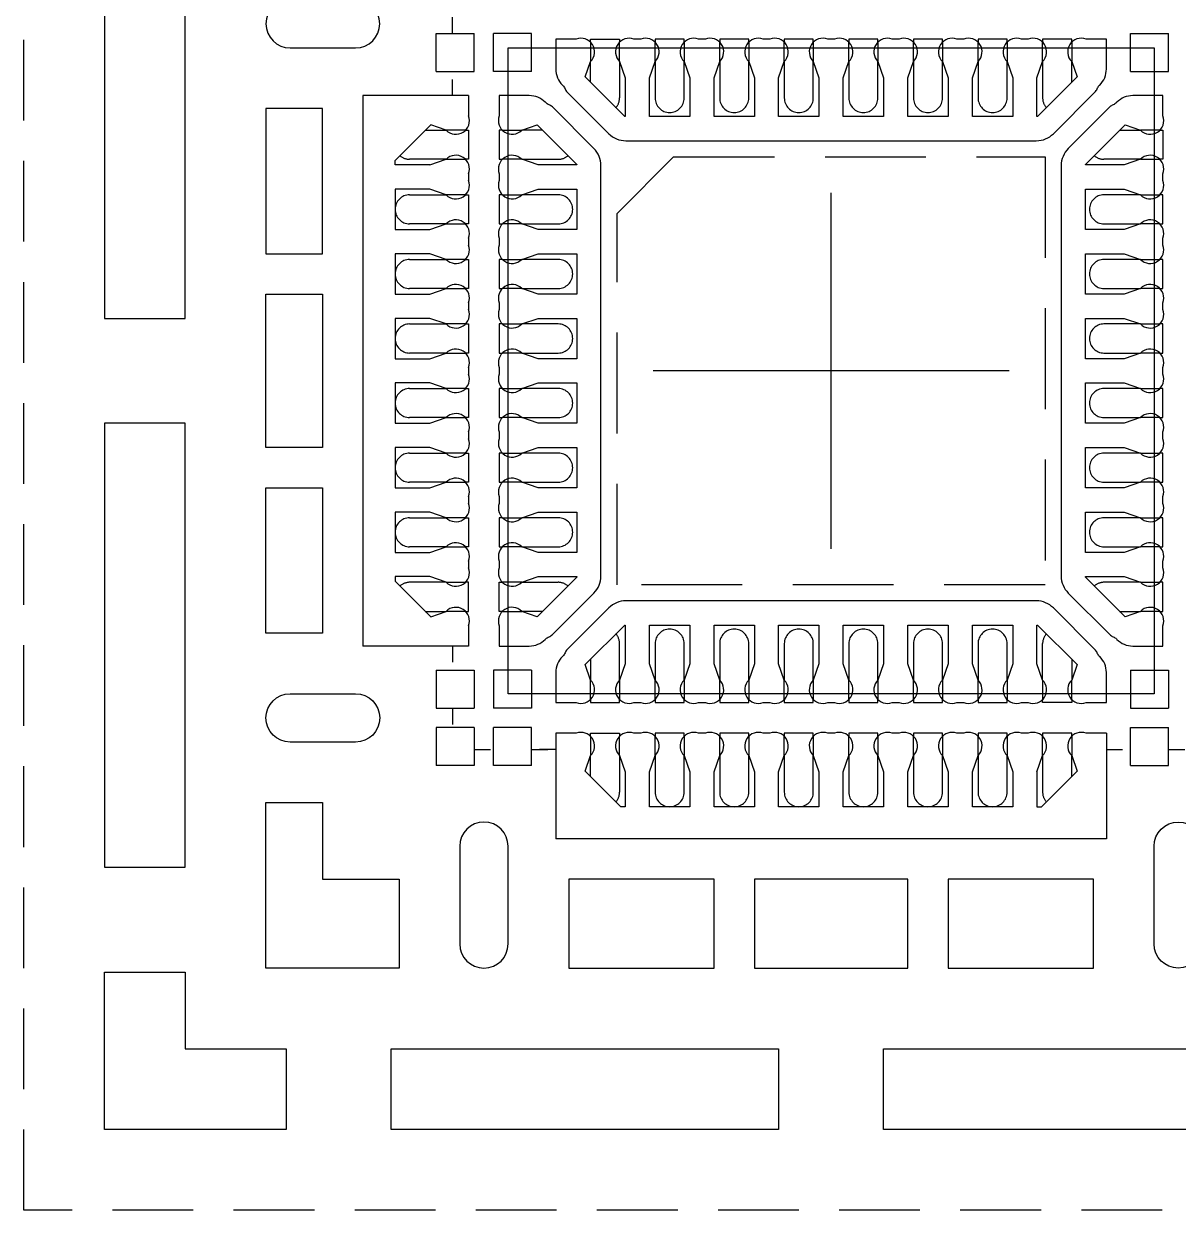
# Model space of a CAD drawing. Extents: x -140 to 1972, y -487 to -95.
# Drawn here: x 1775.64 to 1782.79, y -343.14 to -335.79 of the extents above; entities that cross this region are included whole.
import ezdxf

# ---------------------------------------------------------------- set-up
doc = ezdxf.new("R2010")
doc.units = 0
doc.header["$LTSCALE"] = 5
doc.header["$MEASUREMENT"] = 0
doc.linetypes.add('CENTER', pattern=[2, 1.25, -0.25, 0.25, -0.25])
doc.linetypes.add('HIDDEN', pattern=[0.375, 0.25, -0.125])
doc.layers.get('0').update_dxf_attribs({"linetype": 'CONTINUOUS'})
doc.layers.add('1', color=7, linetype='CONTINUOUS')
doc.layers.add('1D', color=4, linetype='CONTINUOUS')

msp = doc.modelspace()

# ---------------------------------------------------------------- linework, layer by layer
for p, q in [((1778.1945, -340.1526, -0.0291), (1778.1945, -340.3876, -0.0291)), ((1778.4295, -340.1526, -0.0291), (1778.1945, -340.1526, -0.0291)), ((1778.4295, -340.1526, -0.0291), (1778.4295, -340.3876, -0.0291)), ((1778.4295, -340.3876, -0.0291), (1778.1945, -340.3876, -0.0291))]:
    msp.add_line(p, q)
at = {"layer": '1'}
for p, q in [((1778.1945, -335.8526, -0.0291), (1778.4295, -335.8526, -0.0291)), ((1778.1945, -336.0876, -0.0291), (1778.1945, -335.8526, -0.0291)), ((1778.4295, -336.0876, -0.0291), (1778.4295, -335.8526, -0.0291)), ((1778.5495, -336.0876, -0.0291), (1778.5495, -335.8526, -0.0291)), ((1778.7845, -335.8526, -0.0291), (1778.5495, -335.8526, -0.0291)), ((1778.7845, -336.0876, -0.0291), (1778.7845, -335.8526, -0.0291)), ((1782.4945, -335.8526, -0.0291), (1782.7295, -335.8526, -0.0291)), ((1782.4945, -336.0876, -0.0291), (1782.4945, -335.8526, -0.0291)), ((1782.7295, -336.0876, -0.0291), (1782.7295, -335.8526, -0.0291)), ((1779.1495, -335.9067, -0.0291), (1779.1495, -336.0266, -0.0291)), ((1779.3295, -336.0266, -0.0291), (1779.3295, -335.9067, -0.0291)), ((1779.5495, -336.0266, -0.0291), (1779.5495, -335.9067, -0.0291)), ((1779.7295, -335.9067, -0.0291), (1779.7295, -336.0266, -0.0291)), ((1779.9495, -336.0266, -0.0291), (1779.9495, -335.9067, -0.0291)), ((1780.1295, -335.9067, -0.0291), (1780.1295, -336.0266, -0.0291)), ((1780.3495, -336.0266, -0.0291), (1780.3495, -335.9067, -0.0291)), ((1780.5295, -335.9067, -0.0291), (1780.5295, -336.0266, -0.0291)), ((1780.7495, -336.0266, -0.0291), (1780.7495, -335.9067, -0.0291)), ((1780.9295, -335.9067, -0.0291), (1780.9295, -336.0266, -0.0291)), ((1781.1495, -336.0266, -0.0291), (1781.1495, -335.9067, -0.0291)), ((1781.3295, -335.9067, -0.0291), (1781.3295, -336.0266, -0.0291)), ((1781.5495, -336.0266, -0.0291), (1781.5495, -335.9067, -0.0291)), ((1781.7295, -335.9067, -0.0291), (1781.7295, -336.0266, -0.0291)), ((1781.9495, -336.0266, -0.0291), (1781.9495, -335.9067, -0.0291)), ((1782.1295, -335.9067, -0.0291), (1782.1295, -336.0266, -0.0291)), ((1778.1945, -336.0876, -0.0291), (1778.4295, -336.0876, -0.0291)), ((1778.7845, -336.0876, -0.0291), (1778.5495, -336.0876, -0.0291)), ((1782.4945, -336.0876, -0.0291), (1782.7295, -336.0876, -0.0291)), ((1778.3945, -336.2376, -0.0291), (1778.3945, -336.3638, -0.0291)), ((1777.9395, -336.6397, -0.0291), (1778.1598, -336.4195, -0.0291)), ((1778.2556, -336.4526, -0.0291), (1778.1598, -336.4195, -0.0291)), ((1778.3754, -336.4526, -0.0291), (1778.2556, -336.4526, -0.0291)), ((1778.6036, -336.4526, -0.0291), (1778.7235, -336.4526, -0.0291)), ((1782.6754, -336.4526, -0.0291), (1782.5556, -336.4526, -0.0291)), ((1778.1545, -336.6676, -0.0291), (1777.9395, -336.6676, -0.0291)), ((1778.1545, -336.6676, -0.0291), (1778.2556, -336.6326, -0.0291)), ((1778.2556, -336.6326, -0.0291), (1778.3754, -336.6326, -0.0291)), ((1778.7235, -336.6326, -0.0291), (1778.6036, -336.6326, -0.0291)), ((1782.5556, -336.6326, -0.0291), (1782.6754, -336.6326, -0.0291)), ((1778.3945, -336.7215, -0.0291), (1778.3945, -336.7638, -0.0291)), ((1778.1545, -336.8176, -0.0291), (1777.9395, -336.8176, -0.0291)), ((1778.2556, -336.8526, -0.0291), (1778.1545, -336.8176, -0.0291)), ((1778.3754, -336.8526, -0.0291), (1778.2556, -336.8526, -0.0291)), ((1778.6036, -336.8526, -0.0291), (1778.7235, -336.8526, -0.0291)), ((1782.5556, -336.8526, -0.0291), (1782.6754, -336.8526, -0.0291)), ((1777.9395, -337.0676, -0.0291), (1778.1545, -337.0676, -0.0291)), ((1778.1545, -337.0676, -0.0291), (1778.2556, -337.0326, -0.0291)), ((1778.2556, -337.0326, -0.0291), (1778.3754, -337.0326, -0.0291)), ((1778.7235, -337.0326, -0.0291), (1778.6036, -337.0326, -0.0291)), ((1782.6754, -337.0326, -0.0291), (1782.5556, -337.0326, -0.0291)), ((1778.3945, -337.1215, -0.0291), (1778.3945, -337.1638, -0.0291)), ((1778.1545, -337.2176, -0.0291), (1777.9395, -337.2176, -0.0291)), ((1778.2556, -337.2526, -0.0291), (1778.1545, -337.2176, -0.0291)), ((1778.3754, -337.2526, -0.0291), (1778.2556, -337.2526, -0.0291)), ((1778.6036, -337.2526, -0.0291), (1778.7235, -337.2526, -0.0291)), ((1782.5556, -337.2526, -0.0291), (1782.6754, -337.2526, -0.0291)), ((1778.1545, -337.4676, -0.0291), (1778.2556, -337.4326, -0.0291)), ((1778.2556, -337.4326, -0.0291), (1778.3754, -337.4326, -0.0291)), ((1778.7235, -337.4326, -0.0291), (1778.6036, -337.4326, -0.0291)), ((1782.6754, -337.4326, -0.0291), (1782.5556, -337.4326, -0.0291)), ((1777.9395, -337.4676, -0.0291), (1778.1545, -337.4676, -0.0291)), ((1778.3945, -337.5215, -0.0291), (1778.3945, -337.5638, -0.0291)), ((1778.1545, -337.6176, -0.0291), (1777.9395, -337.6176, -0.0291)), ((1778.2556, -337.6526, -0.0291), (1778.1545, -337.6176, -0.0291)), ((1778.3754, -337.6526, -0.0291), (1778.2556, -337.6526, -0.0291)), ((1778.6036, -337.6526, -0.0291), (1778.7235, -337.6526, -0.0291)), ((1782.5556, -337.6526, -0.0291), (1782.6754, -337.6526, -0.0291)), ((1777.9395, -337.8676, -0.0291), (1778.1545, -337.8676, -0.0291)), ((1778.1545, -337.8676, -0.0291), (1778.2556, -337.8326, -0.0291)), ((1778.2556, -337.8326, -0.0291), (1778.3754, -337.8326, -0.0291)), ((1778.7235, -337.8326, -0.0291), (1778.6036, -337.8326, -0.0291)), ((1782.6754, -337.8326, -0.0291), (1782.5556, -337.8326, -0.0291)), ((1778.3945, -337.9215, -0.0291), (1778.3945, -337.9638, -0.0291)), ((1778.1545, -338.0176, -0.0291), (1777.9395, -338.0176, -0.0291)), ((1778.2556, -338.0526, -0.0291), (1778.1545, -338.0176, -0.0291)), ((1778.3754, -338.0526, -0.0291), (1778.2556, -338.0526, -0.0291)), ((1778.6036, -338.0526, -0.0291), (1778.7235, -338.0526, -0.0291)), ((1782.5556, -338.0526, -0.0291), (1782.6754, -338.0526, -0.0291)), ((1778.1545, -338.2676, -0.0291), (1778.2556, -338.2326, -0.0291)), ((1778.2556, -338.2326, -0.0291), (1778.3754, -338.2326, -0.0291)), ((1778.7235, -338.2326, -0.0291), (1778.6036, -338.2326, -0.0291)), ((1782.6754, -338.2326, -0.0291), (1782.5556, -338.2326, -0.0291)), ((1777.9395, -338.2676, -0.0291), (1778.1545, -338.2676, -0.0291)), ((1778.3945, -338.3215, -0.0291), (1778.3945, -338.3638, -0.0291)), ((1778.1545, -338.4176, -0.0291), (1777.9395, -338.4176, -0.0291)), ((1778.2556, -338.4526, -0.0291), (1778.1545, -338.4176, -0.0291)), ((1778.3754, -338.4526, -0.0291), (1778.2556, -338.4526, -0.0291)), ((1778.6036, -338.4526, -0.0291), (1778.7235, -338.4526, -0.0291)), ((1782.5556, -338.4526, -0.0291), (1782.6754, -338.4526, -0.0291)), ((1777.9395, -338.6676, -0.0291), (1778.1545, -338.6676, -0.0291)), ((1778.1545, -338.6676, -0.0291), (1778.2556, -338.6326, -0.0291)), ((1778.2556, -338.6326, -0.0291), (1778.3754, -338.6326, -0.0291)), ((1778.7235, -338.6326, -0.0291), (1778.6036, -338.6326, -0.0291)), ((1782.6754, -338.6326, -0.0291), (1782.5556, -338.6326, -0.0291)), ((1778.3945, -338.7215, -0.0291), (1778.3945, -338.7638, -0.0291)), ((1778.1545, -338.8176, -0.0291), (1777.9395, -338.8176, -0.0291)), ((1778.2556, -338.8526, -0.0291), (1778.1545, -338.8176, -0.0291)), ((1778.3754, -338.8526, -0.0291), (1778.2556, -338.8526, -0.0291)), ((1778.6036, -338.8526, -0.0291), (1778.7235, -338.8526, -0.0291)), ((1782.5556, -338.8526, -0.0291), (1782.6754, -338.8526, -0.0291)), ((1778.1545, -339.0676, -0.0291), (1778.2556, -339.0326, -0.0291)), ((1778.2556, -339.0326, -0.0291), (1778.3754, -339.0326, -0.0291)), ((1778.7235, -339.0326, -0.0291), (1778.6036, -339.0326, -0.0291)), ((1782.6754, -339.0326, -0.0291), (1782.5556, -339.0326, -0.0291)), ((1777.9395, -339.0676, -0.0291), (1778.1545, -339.0676, -0.0291)), ((1778.3945, -339.1215, -0.0291), (1778.3945, -339.1638, -0.0291)), ((1778.1545, -339.2176, -0.0291), (1777.9395, -339.2176, -0.0291)), ((1777.9395, -339.2456, -0.0291), (1778.1598, -339.4658, -0.0291)), ((1778.2556, -339.2526, -0.0291), (1778.1545, -339.2176, -0.0291)), ((1778.2556, -339.2526, -0.0291), (1778.3754, -339.2526, -0.0291)), ((1778.7235, -339.2526, -0.0291), (1778.6036, -339.2526, -0.0291)), ((1782.5556, -339.2526, -0.0291), (1782.6754, -339.2526, -0.0291)), ((1778.1598, -339.4658, -0.0291), (1778.2556, -339.4326, -0.0291)), ((1778.3754, -339.4326, -0.0291), (1778.2556, -339.4326, -0.0291)), ((1778.6036, -339.4326, -0.0291), (1778.7235, -339.4326, -0.0291)), ((1782.6754, -339.4326, -0.0291), (1782.5556, -339.4326, -0.0291)), ((1778.3945, -339.5215, -0.0291), (1778.3945, -339.6476, -0.0291)), ((1778.1945, -339.7976, -0.0291), (1778.4295, -339.7976, -0.0291)), ((1778.1945, -339.7976, -0.0291), (1778.1945, -340.0326, -0.0291)), ((1778.4295, -339.7976, -0.0291), (1778.4295, -340.0326, -0.0291)), ((1778.5495, -339.7976, -0.0291), (1778.5495, -340.0326, -0.0291)), ((1778.7845, -339.7976, -0.0291), (1778.5495, -339.7976, -0.0291)), ((1778.7845, -339.7976, -0.0291), (1778.7845, -340.0326, -0.0291)), ((1779.1495, -339.9785, -0.0291), (1779.1495, -339.8587, -0.0291)), ((1779.3295, -339.8587, -0.0291), (1779.3295, -339.9785, -0.0291)), ((1779.5495, -339.9785, -0.0291), (1779.5495, -339.8587, -0.0291)), ((1779.7295, -339.8587, -0.0291), (1779.7295, -339.9785, -0.0291)), ((1779.9495, -339.9785, -0.0291), (1779.9495, -339.8587, -0.0291)), ((1780.1295, -339.8587, -0.0291), (1780.1295, -339.9785, -0.0291)), ((1780.3495, -339.9785, -0.0291), (1780.3495, -339.8587, -0.0291)), ((1780.5295, -339.8587, -0.0291), (1780.5295, -339.9785, -0.0291)), ((1780.7495, -339.9785, -0.0291), (1780.7495, -339.8587, -0.0291)), ((1780.9295, -339.8587, -0.0291), (1780.9295, -339.9785, -0.0291)), ((1781.1495, -339.9785, -0.0291), (1781.1495, -339.8587, -0.0291)), ((1781.3295, -339.8587, -0.0291), (1781.3295, -339.9785, -0.0291)), ((1781.5495, -339.9785, -0.0291), (1781.5495, -339.8587, -0.0291)), ((1781.7295, -339.8587, -0.0291), (1781.7295, -339.9785, -0.0291)), ((1781.9495, -339.8587, -0.0291), (1781.9495, -339.9785, -0.0291)), ((1782.1295, -339.9785, -0.0291), (1782.1295, -339.8587, -0.0291)), ((1782.4945, -339.7976, -0.0291), (1782.7295, -339.7976, -0.0291)), ((1782.4945, -339.7976, -0.0291), (1782.4945, -340.0326, -0.0291)), ((1782.7295, -339.7976, -0.0291), (1782.7295, -340.0326, -0.0291)), ((1778.1945, -340.0326, -0.0291), (1778.4295, -340.0326, -0.0291)), ((1778.7845, -340.0326, -0.0291), (1778.5495, -340.0326, -0.0291)), ((1782.4945, -340.0326, -0.0291), (1782.7295, -340.0326, -0.0291)), ((1778.5495, -340.3876, -0.0291), (1778.5495, -340.1526, -0.0291)), ((1778.7845, -340.1526, -0.0291), (1778.5495, -340.1526, -0.0291)), ((1778.7845, -340.3876, -0.0291), (1778.7845, -340.1526, -0.0291)), ((1782.4945, -340.1526, -0.0291), (1782.7295, -340.1526, -0.0291)), ((1782.4945, -340.3876, -0.0291), (1782.4945, -340.1526, -0.0291)), ((1782.7295, -340.3876, -0.0291), (1782.7295, -340.1526, -0.0291)), ((1779.0607, -340.1876, -0.0291), (1778.9345, -340.1876, -0.0291)), ((1779.1495, -340.2067, -0.0291), (1779.1495, -340.3266, -0.0291)), ((1779.3295, -340.3266, -0.0291), (1779.3295, -340.2067, -0.0291)), ((1779.4607, -340.1876, -0.0291), (1779.4184, -340.1876, -0.0291)), ((1779.5495, -340.3266, -0.0291), (1779.5495, -340.2067, -0.0291)), ((1779.7295, -340.2067, -0.0291), (1779.7295, -340.3266, -0.0291)), ((1779.8607, -340.1876, -0.0291), (1779.8184, -340.1876, -0.0291)), ((1779.9495, -340.3266, -0.0291), (1779.9495, -340.2067, -0.0291)), ((1780.1295, -340.2067, -0.0291), (1780.1295, -340.3266, -0.0291)), ((1780.2607, -340.1876, -0.0291), (1780.2184, -340.1876, -0.0291)), ((1780.3495, -340.3266, -0.0291), (1780.3495, -340.2067, -0.0291)), ((1780.5295, -340.2067, -0.0291), (1780.5295, -340.3266, -0.0291)), ((1780.6607, -340.1876, -0.0291), (1780.6184, -340.1876, -0.0291)), ((1780.7495, -340.3266, -0.0291), (1780.7495, -340.2067, -0.0291)), ((1780.9295, -340.2067, -0.0291), (1780.9295, -340.3266, -0.0291)), ((1781.0607, -340.1876, -0.0291), (1781.0184, -340.1876, -0.0291)), ((1781.1495, -340.3266, -0.0291), (1781.1495, -340.2067, -0.0291)), ((1781.3295, -340.2067, -0.0291), (1781.3295, -340.3266, -0.0291)), ((1781.4607, -340.1876, -0.0291), (1781.4184, -340.1876, -0.0291)), ((1781.5495, -340.3266, -0.0291), (1781.5495, -340.2067, -0.0291)), ((1781.7295, -340.2067, -0.0291), (1781.7295, -340.3266, -0.0291)), ((1781.8607, -340.1876, -0.0291), (1781.8184, -340.1876, -0.0291)), ((1781.9495, -340.3266, -0.0291), (1781.9495, -340.2067, -0.0291)), ((1782.1295, -340.2067, -0.0291), (1782.1295, -340.3266, -0.0291)), ((1782.3445, -340.1876, -0.0291), (1782.2184, -340.1876, -0.0291)), ((1779.1164, -340.4224, -0.0291), (1779.1495, -340.3266, -0.0291)), ((1779.3295, -340.3266, -0.0291), (1779.3645, -340.4276, -0.0291)), ((1779.5145, -340.4276, -0.0291), (1779.5495, -340.3266, -0.0291)), ((1779.7295, -340.3266, -0.0291), (1779.7645, -340.4276, -0.0291)), ((1779.9145, -340.4276, -0.0291), (1779.9495, -340.3266, -0.0291)), ((1780.1295, -340.3266, -0.0291), (1780.1645, -340.4276, -0.0291)), ((1780.3145, -340.4276, -0.0291), (1780.3495, -340.3266, -0.0291)), ((1780.5295, -340.3266, -0.0291), (1780.5645, -340.4276, -0.0291)), ((1780.7145, -340.4276, -0.0291), (1780.7495, -340.3266, -0.0291)), ((1780.9295, -340.3266, -0.0291), (1780.9645, -340.4276, -0.0291)), ((1781.1145, -340.4276, -0.0291), (1781.1495, -340.3266, -0.0291)), ((1781.3295, -340.3266, -0.0291), (1781.3645, -340.4276, -0.0291)), ((1781.5145, -340.4276, -0.0291), (1781.5495, -340.3266, -0.0291)), ((1781.7295, -340.3266, -0.0291), (1781.7645, -340.4276, -0.0291)), ((1781.9145, -340.4276, -0.0291), (1781.9495, -340.3266, -0.0291)), ((1782.1295, -340.3266, -0.0291), (1782.1627, -340.4224, -0.0291)), ((1778.7845, -340.3876, -0.0291), (1778.5495, -340.3876, -0.0291)), ((1779.3366, -340.6426, -0.0291), (1779.1164, -340.4224, -0.0291)), ((1779.3645, -340.4276, -0.0291), (1779.3645, -340.6426, -0.0291)), ((1779.5145, -340.6426, -0.0291), (1779.5145, -340.4276, -0.0291)), ((1779.7645, -340.4276, -0.0291), (1779.7645, -340.6426, -0.0291)), ((1779.9145, -340.6426, -0.0291), (1779.9145, -340.4276, -0.0291)), ((1780.1645, -340.4276, -0.0291), (1780.1645, -340.6426, -0.0291)), ((1780.3145, -340.6426, -0.0291), (1780.3145, -340.4276, -0.0291)), ((1780.5645, -340.4276, -0.0291), (1780.5645, -340.6426, -0.0291)), ((1780.7145, -340.6426, -0.0291), (1780.7145, -340.4276, -0.0291)), ((1780.9645, -340.4276, -0.0291), (1780.9645, -340.6426, -0.0291)), ((1781.1145, -340.6426, -0.0291), (1781.1145, -340.4276, -0.0291)), ((1781.3645, -340.4276, -0.0291), (1781.3645, -340.6426, -0.0291)), ((1781.5145, -340.6426, -0.0291), (1781.5145, -340.4276, -0.0291)), ((1781.7645, -340.4276, -0.0291), (1781.7645, -340.6426, -0.0291)), ((1781.9145, -340.4276, -0.0291), (1781.9145, -340.6426, -0.0291)), ((1781.9424, -340.6426, -0.0291), (1782.1627, -340.4224, -0.0291)), ((1782.4945, -340.3876, -0.0291), (1782.7295, -340.3876, -0.0291))]:
    msp.add_line(p, q, dxfattribs=at)
at = {"layer": '1', "color": 7}
for p, q in [((1777.7395, -336.2376, -0.0291), (1777.7395, -339.6476, -0.0291)), ((1778.3945, -336.2376, -0.0291), (1777.7395, -336.2376, -0.0291)), ((1777.9395, -336.6676, -0.0291), (1777.9395, -336.6397, -0.0291)), ((1777.9395, -336.8176, -0.0291), (1777.9395, -337.0676, -0.0291)), ((1777.9395, -337.2176, -0.0291), (1777.9395, -337.4676, -0.0291)), ((1777.9395, -337.6176, -0.0291), (1777.9395, -337.8676, -0.0291)), ((1777.9395, -338.0176, -0.0291), (1777.9395, -338.2676, -0.0291)), ((1777.9395, -338.4176, -0.0291), (1777.9395, -338.6676, -0.0291)), ((1777.9395, -338.8176, -0.0291), (1777.9395, -339.0676, -0.0291)), ((1777.9395, -339.2176, -0.0291), (1777.9395, -339.2456, -0.0291)), ((1778.3945, -339.6476, -0.0291), (1777.7395, -339.6476, -0.0291)), ((1778.9345, -340.1876, -0.0291), (1778.9345, -340.8426, -0.0291)), ((1782.3445, -340.1876, -0.0291), (1782.3445, -340.8426, -0.0291)), ((1779.3645, -340.6426, -0.0291), (1779.3366, -340.6426, -0.0291)), ((1779.7645, -340.6426, -0.0291), (1779.5145, -340.6426, -0.0291)), ((1780.1645, -340.6426, -0.0291), (1779.9145, -340.6426, -0.0291)), ((1780.5645, -340.6426, -0.0291), (1780.3145, -340.6426, -0.0291)), ((1780.9645, -340.6426, -0.0291), (1780.7145, -340.6426, -0.0291)), ((1781.3645, -340.6426, -0.0291), (1781.1145, -340.6426, -0.0291)), ((1781.7645, -340.6426, -0.0291), (1781.5145, -340.6426, -0.0291)), ((1781.9145, -340.6426, -0.0291), (1781.9424, -340.6426, -0.0291)), ((1782.3445, -340.8426, -0.0291), (1778.9345, -340.8426, -0.0291))]:
    msp.add_line(p, q, dxfattribs=at)
at = {"layer": '1', "ltscale": 10, "elevation": -0.0291}
for points in [[(1776.6395, -337.6176), (1776.6395, -333.9676), (1776.1395, -333.9676), (1776.1395, -337.6176)], [(1777.1395, -337.2176), (1777.4895, -337.2176), (1777.4895, -336.3176), (1777.1395, -336.3176)], [(1777.1395, -337.4676), (1777.4895, -337.4676), (1777.4895, -338.4176), (1777.1395, -338.4176)], [(1776.6395, -338.2676), (1776.1395, -338.2676), (1776.1395, -341.0176), (1776.6395, -341.0176)], [(1777.4895, -338.6676), (1777.4895, -339.5676), (1777.1395, -339.5676), (1777.1395, -338.6676)], [(1779.0145, -341.0926), (1779.0145, -341.6426), (1779.9145, -341.6426), (1779.9145, -341.0926)], [(1780.1645, -341.0926), (1780.1645, -341.6426), (1781.1145, -341.6426), (1781.1145, -341.0926)], [(1781.3645, -341.0926), (1781.3645, -341.6426), (1782.2645, -341.6426), (1782.2645, -341.0926)], [(1776.6395, -341.6676), (1776.6395, -342.1426), (1777.2645, -342.1426), (1777.2645, -342.6426), (1776.1395, -342.6426), (1776.1395, -341.6676)], [(1780.3145, -342.1426), (1780.3145, -342.6426), (1777.9145, -342.6426), (1777.9145, -342.1426)], [(1780.9645, -342.1426), (1784.6145, -342.1426), (1784.6145, -342.6426), (1780.9645, -342.6426)]]:
    msp.add_lwpolyline(points, close=True, dxfattribs=at)
for points in [[(1777.6945, -335.6426), (1777.2895, -335.6426, 1), (1777.2895, -335.9426), (1777.6945, -335.9426, 1)], [(1777.6945, -340.2426), (1777.2895, -340.2426, -1), (1777.2895, -339.9426), (1777.6945, -339.9426, -1)], [(1778.3395, -340.8876), (1778.3395, -341.4926, 1), (1778.6395, -341.4926), (1778.6395, -340.8876, 1)], [(1782.9395, -340.8876), (1782.9395, -341.4926, -1), (1782.6395, -341.4926), (1782.6395, -340.8876, -1)]]:
    msp.add_lwpolyline(points, format="xyb", close=True, dxfattribs=at)
at = {"layer": '1', "elevation": -0.0291}
for points in [[(1781.8607, -335.8876), (1781.8184, -335.8876, 0.807932), (1781.7295, -336.0266), (1781.7645, -336.1276), (1781.7645, -336.3676), (1781.5145, -336.3676), (1781.5145, -336.1276), (1781.5495, -336.0266, 0.807932), (1781.4607, -335.8876), (1781.4184, -335.8876, 0.807932), (1781.3295, -336.0266), (1781.3645, -336.1276), (1781.3645, -336.3676), (1781.1145, -336.3676), (1781.1145, -336.1276), (1781.1495, -336.0266, 0.807932), (1781.0607, -335.8876), (1781.0184, -335.8876, 0.807932), (1780.9295, -336.0266), (1780.9645, -336.1276), (1780.9645, -336.3676), (1780.7145, -336.3676), (1780.7145, -336.1276), (1780.7495, -336.0266, 0.807932), (1780.6607, -335.8876), (1780.6184, -335.8876, 0.807932), (1780.5295, -336.0266), (1780.5645, -336.1276), (1780.5645, -336.3676), (1780.3145, -336.3676), (1780.3145, -336.1276), (1780.3495, -336.0266, 0.807932), (1780.2607, -335.8876), (1780.2184, -335.8876, 0.807932), (1780.1295, -336.0266), (1780.1645, -336.1276), (1780.1645, -336.3676), (1779.9145, -336.3676), (1779.9145, -336.1276), (1779.9495, -336.0266, 0.807932), (1779.8607, -335.8876), (1779.8184, -335.8876, 0.807932), (1779.7295, -336.0266), (1779.7645, -336.1276), (1779.7645, -336.3676), (1779.5145, -336.3676), (1779.5145, -336.1276), (1779.5495, -336.0266, 0.807932), (1779.4607, -335.8876), (1779.4184, -335.8876, 0.807932), (1779.3295, -336.0266), (1779.3645, -336.1276), (1779.3645, -336.3676), (1779.3616, -336.3676), (1779.1164, -336.1224), (1779.1495, -336.0266, 0.807932), (1779.0607, -335.8876), (1778.9345, -335.8876), (1778.9345, -336.0736, 0.198912), (1778.9755, -336.1726), (1778.9784, -336.1755, -0.103148), (1778.9919, -336.196, 0.103148), (1779.0053, -336.2165), (1779.2625, -336.4737, 0.198912), (1779.3686, -336.5176), (1781.9105, -336.5176, 0.198912), (1782.0165, -336.4737), (1782.2738, -336.2165, 0.103148), (1782.2872, -336.196, -0.103148), (1782.3006, -336.1755), (1782.3035, -336.1726, 0.198912), (1782.3445, -336.0736), (1782.3445, -335.8876), (1782.2184, -335.8876, 0.807932), (1782.1295, -336.0266), (1782.1627, -336.1224), (1781.9174, -336.3676), (1781.9145, -336.3676), (1781.9145, -336.1276), (1781.9495, -336.0266, 0.807932)], [(1778.5845, -336.7215), (1778.5845, -336.7638, 0.807932), (1778.7235, -336.8526), (1778.8245, -336.8176), (1779.0645, -336.8176), (1779.0645, -337.0676), (1778.8245, -337.0676), (1778.7235, -337.0326, 0.807932), (1778.5845, -337.1215), (1778.5845, -337.1638, 0.807932), (1778.7235, -337.2526), (1778.8245, -337.2176), (1779.0645, -337.2176), (1779.0645, -337.4676), (1778.8245, -337.4676), (1778.7235, -337.4326, 0.807932), (1778.5845, -337.5215), (1778.5845, -337.5638, 0.807932), (1778.7235, -337.6526), (1778.8245, -337.6176), (1779.0645, -337.6176), (1779.0645, -337.8676), (1778.8245, -337.8676), (1778.7235, -337.8326, 0.807932), (1778.5845, -337.9215), (1778.5845, -337.9638, 0.807932), (1778.7235, -338.0526), (1778.8245, -338.0176), (1779.0645, -338.0176), (1779.0645, -338.2676), (1778.8245, -338.2676), (1778.7235, -338.2326, 0.807932), (1778.5845, -338.3215), (1778.5845, -338.3638, 0.807932), (1778.7235, -338.4526), (1778.8245, -338.4176), (1779.0645, -338.4176), (1779.0645, -338.6676), (1778.8245, -338.6676), (1778.7235, -338.6326, 0.807932), (1778.5845, -338.7215), (1778.5845, -338.7638, 0.807932), (1778.7235, -338.8526), (1778.8245, -338.8176), (1779.0645, -338.8176), (1779.0645, -339.0676), (1778.8245, -339.0676), (1778.7235, -339.0326, 0.807932), (1778.5845, -339.1215), (1778.5845, -339.1638, 0.807932), (1778.7235, -339.2526), (1778.8245, -339.2176), (1779.0645, -339.2176), (1779.0645, -339.2206), (1778.8193, -339.4658), (1778.7235, -339.4326, 0.807932), (1778.5845, -339.5215), (1778.5845, -339.6476), (1778.7705, -339.6476, 0.198912), (1778.8695, -339.6066), (1778.8724, -339.6037, -0.103148), (1778.8929, -339.5903, 0.103148), (1778.9134, -339.5769), (1779.1706, -339.3196, 0.198912), (1779.2145, -339.2136), (1779.2145, -336.6717, 0.198912), (1779.1706, -336.5656), (1778.9134, -336.3084, 0.103148), (1778.8929, -336.295, -0.103148), (1778.8724, -336.2816), (1778.8695, -336.2786, 0.198912), (1778.7705, -336.2376), (1778.5845, -336.2376), (1778.5845, -336.3638, 0.807932), (1778.7235, -336.4526), (1778.8193, -336.4195), (1779.0645, -336.6647), (1779.0645, -336.6676), (1778.8245, -336.6676), (1778.7235, -336.6326, 0.807932)], [(1782.6945, -339.1638), (1782.6945, -339.1215, 0.807932), (1782.5556, -339.0326), (1782.4545, -339.0676), (1782.2145, -339.0676), (1782.2145, -338.8176), (1782.4545, -338.8176), (1782.5556, -338.8526, 0.807932), (1782.6945, -338.7638), (1782.6945, -338.7215, 0.807932), (1782.5556, -338.6326), (1782.4545, -338.6676), (1782.2145, -338.6676), (1782.2145, -338.4176), (1782.4545, -338.4176), (1782.5556, -338.4526, 0.807932), (1782.6945, -338.3638), (1782.6945, -338.3215, 0.807932), (1782.5556, -338.2326), (1782.4545, -338.2676), (1782.2145, -338.2676), (1782.2145, -338.0176), (1782.4545, -338.0176), (1782.5556, -338.0526, 0.807932), (1782.6945, -337.9638), (1782.6945, -337.9215, 0.807932), (1782.5556, -337.8326), (1782.4545, -337.8676), (1782.2145, -337.8676), (1782.2145, -337.6176), (1782.4545, -337.6176), (1782.5556, -337.6526, 0.807932), (1782.6945, -337.5638), (1782.6945, -337.5215, 0.807932), (1782.5556, -337.4326), (1782.4545, -337.4676), (1782.2145, -337.4676), (1782.2145, -337.2176), (1782.4545, -337.2176), (1782.5556, -337.2526, 0.807932), (1782.6945, -337.1638), (1782.6945, -337.1215, 0.807932), (1782.5556, -337.0326), (1782.4545, -337.0676), (1782.2145, -337.0676), (1782.2145, -336.8176), (1782.4545, -336.8176), (1782.5556, -336.8526, 0.807932), (1782.6945, -336.7638), (1782.6945, -336.7215, 0.807932), (1782.5556, -336.6326), (1782.4545, -336.6676), (1782.2145, -336.6676), (1782.2145, -336.6647), (1782.4598, -336.4195), (1782.5556, -336.4526, 0.807932), (1782.6945, -336.3638), (1782.6945, -336.2376), (1782.5086, -336.2376, 0.198912), (1782.4096, -336.2786), (1782.4067, -336.2816, -0.103148), (1782.3862, -336.295, 0.103148), (1782.3657, -336.3084), (1782.1085, -336.5656, 0.198912), (1782.0645, -336.6717), (1782.0645, -339.2136, 0.198912), (1782.1085, -339.3196), (1782.3657, -339.5769, 0.103148), (1782.3862, -339.5903, -0.103148), (1782.4067, -339.6037), (1782.4096, -339.6066, 0.198912), (1782.5086, -339.6476), (1782.6945, -339.6476), (1782.6945, -339.5215, 0.807932), (1782.5556, -339.4326), (1782.4598, -339.4658), (1782.2145, -339.2206), (1782.2145, -339.2176), (1782.4545, -339.2176), (1782.5556, -339.2526, 0.807932)], [(1779.4184, -339.9976), (1779.4607, -339.9976, 0.807932), (1779.5495, -339.8587), (1779.5145, -339.7576), (1779.5145, -339.5176), (1779.7645, -339.5176), (1779.7645, -339.7576), (1779.7295, -339.8587, 0.807932), (1779.8184, -339.9976), (1779.8607, -339.9976, 0.807932), (1779.9495, -339.8587), (1779.9145, -339.7576), (1779.9145, -339.5176), (1780.1645, -339.5176), (1780.1645, -339.7576), (1780.1295, -339.8587, 0.807932), (1780.2184, -339.9976), (1780.2607, -339.9976, 0.807932), (1780.3495, -339.8587), (1780.3145, -339.7576), (1780.3145, -339.5176), (1780.5645, -339.5176), (1780.5645, -339.7576), (1780.5295, -339.8587, 0.807932), (1780.6184, -339.9976), (1780.6607, -339.9976, 0.807932), (1780.7495, -339.8587), (1780.7145, -339.7576), (1780.7145, -339.5176), (1780.9645, -339.5176), (1780.9645, -339.7576), (1780.9295, -339.8587, 0.807932), (1781.0184, -339.9976), (1781.0607, -339.9976, 0.807932), (1781.1495, -339.8587), (1781.1145, -339.7576), (1781.1145, -339.5176), (1781.3645, -339.5176), (1781.3645, -339.7576), (1781.3295, -339.8587, 0.807932), (1781.4184, -339.9976), (1781.4607, -339.9976, 0.807932), (1781.5495, -339.8587), (1781.5145, -339.7576), (1781.5145, -339.5176), (1781.7645, -339.5176), (1781.7645, -339.7576), (1781.7295, -339.8587, 0.807932), (1781.8184, -339.9976), (1781.8607, -339.9976, 0.807932), (1781.9495, -339.8587), (1781.9145, -339.7576), (1781.9145, -339.5176), (1781.9174, -339.5176), (1782.1627, -339.7629), (1782.1295, -339.8587, 0.807932), (1782.2184, -339.9976), (1782.3445, -339.9976), (1782.3445, -339.8117, 0.198912), (1782.3035, -339.7127), (1782.3006, -339.7098, -0.103148), (1782.2872, -339.6893, 0.103148), (1782.2738, -339.6688), (1782.0165, -339.4116, 0.198912), (1781.9105, -339.3676), (1779.3686, -339.3676, 0.198912), (1779.2625, -339.4116), (1779.0053, -339.6688, 0.103148), (1778.9919, -339.6893, -0.103148), (1778.9784, -339.7098), (1778.9755, -339.7127, 0.198912), (1778.9345, -339.8117), (1778.9345, -339.9976), (1779.0607, -339.9976, 0.807932), (1779.1495, -339.8587), (1779.1164, -339.7629), (1779.3616, -339.5176), (1779.3645, -339.5176), (1779.3645, -339.7576), (1779.3295, -339.8587, 0.807932)]]:
    msp.add_lwpolyline(points, format="xyb", close=True, dxfattribs=at)
msp.add_lwpolyline([(1777.9645, -341.0926), (1777.9645, -341.6426), (1777.1395, -341.6426), (1777.1395, -340.6176), (1777.4895, -340.6176), (1777.4895, -341.0926)], close=True, dxfattribs=at)
at = {"layer": '1'}
for centre, start, end in [((1778.3155, -336.3933, -0.0291), 224.71585, 20.4592), ((1778.3155, -336.692, -0.0291), 339.5408, 135.28415), ((1778.3155, -336.7933, -0.0291), 224.71585, 20.4592), ((1778.3155, -337.092, -0.0291), 339.5408, 135.28415), ((1778.3155, -337.1933, -0.0291), 224.71585, 20.4592), ((1778.3155, -337.492, -0.0291), 339.5408, 135.28415), ((1778.3155, -337.5933, -0.0291), 224.71585, 20.4592), ((1778.3155, -337.892, -0.0291), 339.5408, 135.28415), ((1778.3155, -337.9933, -0.0291), 224.71585, 20.4592), ((1778.3155, -338.292, -0.0291), 339.5408, 135.28415), ((1778.3155, -338.3933, -0.0291), 224.71585, 20.4592), ((1778.3155, -338.692, -0.0291), 339.5408, 135.28415), ((1778.3155, -338.7933, -0.0291), 224.71585, 20.4592), ((1778.3155, -339.092, -0.0291), 339.5408, 135.28415), ((1778.3155, -339.1933, -0.0291), 224.71585, 20.4592), ((1778.3155, -339.492, -0.0291), 339.5408, 135.28415), ((1779.0902, -340.2667, -0.0291), 314.71585, 110.4592), ((1779.3889, -340.2667, -0.0291), 69.5408, 225.28415), ((1779.4902, -340.2667, -0.0291), 314.71585, 110.4592), ((1779.7889, -340.2667, -0.0291), 69.5408, 225.28415), ((1779.8902, -340.2667, -0.0291), 314.71585, 110.4592), ((1780.1889, -340.2667, -0.0291), 69.5408, 225.28415), ((1780.2902, -340.2667, -0.0291), 314.71585, 110.4592), ((1780.5889, -340.2667, -0.0291), 69.5408, 225.28415), ((1780.6902, -340.2667, -0.0291), 314.71585, 110.4592), ((1780.9889, -340.2667, -0.0291), 69.5408, 225.28415), ((1781.0902, -340.2667, -0.0291), 314.71585, 110.4592), ((1781.3889, -340.2667, -0.0291), 69.5408, 225.28415), ((1781.4902, -340.2667, -0.0291), 314.71585, 110.4592), ((1781.7889, -340.2667, -0.0291), 69.5408, 225.28415), ((1781.8902, -340.2667, -0.0291), 314.71585, 110.4592), ((1782.1889, -340.2667, -0.0291), 69.5408, 225.28415)]:
    msp.add_arc(centre, 0.0843, start, end, dxfattribs=at)
at = {"layer": '1D', "linetype": 'HIDDEN', "ltscale": 0.08}
for p, q in [((1778.2945, -335.8526, -0.0291), (1778.2945, -335.7326, -0.0291)), ((1778.2945, -336.2376, -0.0291), (1778.2945, -336.0876, -0.0291)), ((1778.2945, -339.6476, -0.0291), (1778.2945, -339.7976, -0.0291)), ((1778.2945, -340.0326, -0.0291), (1778.2945, -340.1526, -0.0291)), ((1778.4295, -340.2876, -0.0291), (1778.5495, -340.2876, -0.0291)), ((1778.9345, -340.2876, -0.0291), (1778.7845, -340.2876, -0.0291)), ((1778.7845, -340.2876, -0.0291), (1778.9345, -340.2876, -0.0291)), ((1782.3445, -340.2876, -0.0291), (1782.4945, -340.2876, -0.0291)), ((1782.7295, -340.2876, -0.0291), (1782.8495, -340.2876, -0.0291))]:
    msp.add_line(p, q, dxfattribs=at)
at = {"layer": '1D', "color": 2, "linetype": 'CENTER', "ltscale": 0.8}
for p, q in [((1778.6395, -339.9426, -0.0291), (1778.6395, -335.9426, -0.0291)), ((1778.6395, -335.9426, -0.0291), (1782.6395, -335.9426, -0.0291)), ((1782.6395, -335.9426, -0.0291), (1782.6395, -339.9426, -0.0291)), ((1782.6395, -339.9426, -0.0291), (1778.6395, -339.9426, -0.0291))]:
    msp.add_line(p, q, dxfattribs=at)
at = {"layer": '1D', "linetype": 'CENTER'}
for p, q in [((1780.6395, -339.0455, -0.0291), (1780.6395, -336.8398, -0.0291)), ((1781.7424, -337.9426, -0.0291), (1779.5367, -337.9426, -0.0291))]:
    msp.add_line(p, q, dxfattribs=at)
at = {"layer": '1D', "color": 4, "linetype": 'HIDDEN', "ltscale": 0.4, "elevation": -0.0291}
msp.add_lwpolyline([(1832.9395, -281.1426), (1832.9395, -343.1426), (1775.6395, -343.1426), (1775.6395, -281.1426)], close=True, dxfattribs=at)
at = {"layer": '1D', "linetype": 'HIDDEN', "ltscale": 0.3, "elevation": -0.0291}
for points in [[(1779.1495, -335.9067), (1779.1495, -335.8876), (1779.3295, -335.8876), (1779.3295, -335.9067)], [(1779.7295, -335.9067), (1779.7295, -335.8876), (1779.5495, -335.8876), (1779.5495, -335.9067)], [(1780.1295, -335.9067), (1780.1295, -335.8876), (1779.9495, -335.8876), (1779.9495, -335.9067)], [(1780.5295, -335.9067), (1780.5295, -335.8876), (1780.3495, -335.8876), (1780.3495, -335.9067)], [(1780.9295, -335.9067), (1780.9295, -335.8876), (1780.7495, -335.8876), (1780.7495, -335.9067)], [(1781.3295, -335.9067), (1781.3295, -335.8876), (1781.1495, -335.8876), (1781.1495, -335.9067)], [(1781.7295, -335.9067), (1781.7295, -335.8876), (1781.5495, -335.8876), (1781.5495, -335.9067)], [(1782.1295, -335.9067), (1782.1295, -335.8876), (1781.9495, -335.8876), (1781.9495, -335.9067)], [(1779.1495, -336.1556), (1779.1495, -336.0266)], [(1782.1295, -336.1556), (1782.1295, -336.0266)], [(1778.1266, -336.4526), (1778.2556, -336.4526)], [(1778.3754, -336.4526), (1778.3945, -336.4526), (1778.3945, -336.6326), (1778.3754, -336.6326)], [(1778.6036, -336.4526), (1778.5845, -336.4526), (1778.5845, -336.6326), (1778.6036, -336.6326)], [(1778.8524, -336.4526), (1778.7235, -336.4526)], [(1782.4266, -336.4526), (1782.5556, -336.4526)], [(1782.6754, -336.4526), (1782.6945, -336.4526), (1782.6945, -336.6326), (1782.6754, -336.6326)], [(1778.3754, -336.8526), (1778.3945, -336.8526), (1778.3945, -337.0326), (1778.3754, -337.0326)], [(1778.6036, -336.8526), (1778.5845, -336.8526), (1778.5845, -337.0326), (1778.6036, -337.0326)], [(1782.6754, -337.0326), (1782.6945, -337.0326), (1782.6945, -336.8526), (1782.6754, -336.8526)], [(1778.3754, -337.2526), (1778.3945, -337.2526), (1778.3945, -337.4326), (1778.3754, -337.4326)], [(1778.6036, -337.2526), (1778.5845, -337.2526), (1778.5845, -337.4326), (1778.6036, -337.4326)], [(1782.6754, -337.4326), (1782.6945, -337.4326), (1782.6945, -337.2526), (1782.6754, -337.2526)], [(1778.3754, -337.6526), (1778.3945, -337.6526), (1778.3945, -337.8326), (1778.3754, -337.8326)], [(1778.6036, -337.6526), (1778.5845, -337.6526), (1778.5845, -337.8326), (1778.6036, -337.8326)], [(1782.6754, -337.8326), (1782.6945, -337.8326), (1782.6945, -337.6526), (1782.6754, -337.6526)], [(1778.3754, -338.0526), (1778.3945, -338.0526), (1778.3945, -338.2326), (1778.3754, -338.2326)], [(1778.6036, -338.0526), (1778.5845, -338.0526), (1778.5845, -338.2326), (1778.6036, -338.2326)], [(1782.6754, -338.2326), (1782.6945, -338.2326), (1782.6945, -338.0526), (1782.6754, -338.0526)], [(1778.3754, -338.4526), (1778.3945, -338.4526), (1778.3945, -338.6326), (1778.3754, -338.6326)], [(1778.6036, -338.4526), (1778.5845, -338.4526), (1778.5845, -338.6326), (1778.6036, -338.6326)], [(1782.6754, -338.6326), (1782.6945, -338.6326), (1782.6945, -338.4526), (1782.6754, -338.4526)], [(1778.3754, -338.8526), (1778.3945, -338.8526), (1778.3945, -339.0326), (1778.3754, -339.0326)], [(1778.6036, -338.8526), (1778.5845, -338.8526), (1778.5845, -339.0326), (1778.6036, -339.0326)], [(1782.6754, -339.0326), (1782.6945, -339.0326), (1782.6945, -338.8526), (1782.6754, -338.8526)], [(1778.3754, -339.4326), (1778.3945, -339.4326), (1778.3945, -339.2526), (1778.3754, -339.2526)], [(1778.6036, -339.4326), (1778.5845, -339.4326), (1778.5845, -339.2526), (1778.6036, -339.2526)], [(1782.6754, -339.4326), (1782.6945, -339.4326), (1782.6945, -339.2526), (1782.6754, -339.2526)], [(1778.1266, -339.4326), (1778.2556, -339.4326)], [(1778.8524, -339.4326), (1778.7235, -339.4326)], [(1782.4266, -339.4326), (1782.5556, -339.4326)], [(1779.1495, -339.7297), (1779.1495, -339.8587)], [(1782.1295, -339.7297), (1782.1295, -339.8587)], [(1779.1495, -339.9785), (1779.1495, -339.9976), (1779.3295, -339.9976), (1779.3295, -339.9785)], [(1779.5495, -339.9785), (1779.5495, -339.9976), (1779.7295, -339.9976), (1779.7295, -339.9785)], [(1779.9495, -339.9785), (1779.9495, -339.9976), (1780.1295, -339.9976), (1780.1295, -339.9785)], [(1780.3495, -339.9785), (1780.3495, -339.9976), (1780.5295, -339.9976), (1780.5295, -339.9785)], [(1780.7495, -339.9785), (1780.7495, -339.9976), (1780.9295, -339.9976), (1780.9295, -339.9785)], [(1781.1495, -339.9785), (1781.1495, -339.9976), (1781.3295, -339.9976), (1781.3295, -339.9785)], [(1781.5495, -339.9785), (1781.5495, -339.9976), (1781.7295, -339.9976), (1781.7295, -339.9785)], [(1782.1295, -339.9785), (1782.1295, -339.9976), (1781.9495, -339.9976), (1781.9495, -339.9785)], [(1779.1495, -340.2067), (1779.1495, -340.1876), (1779.3295, -340.1876), (1779.3295, -340.2067)], [(1779.7295, -340.2067), (1779.7295, -340.1876), (1779.5495, -340.1876), (1779.5495, -340.2067)], [(1780.1295, -340.2067), (1780.1295, -340.1876), (1779.9495, -340.1876), (1779.9495, -340.2067)], [(1780.5295, -340.2067), (1780.5295, -340.1876), (1780.3495, -340.1876), (1780.3495, -340.2067)], [(1780.9295, -340.2067), (1780.9295, -340.1876), (1780.7495, -340.1876), (1780.7495, -340.2067)], [(1781.3295, -340.2067), (1781.3295, -340.1876), (1781.1495, -340.1876), (1781.1495, -340.2067)], [(1781.7295, -340.2067), (1781.7295, -340.1876), (1781.5495, -340.1876), (1781.5495, -340.2067)], [(1782.1295, -340.2067), (1782.1295, -340.1876), (1781.9495, -340.1876), (1781.9495, -340.2067)], [(1779.1495, -340.4556), (1779.1495, -340.3266)], [(1782.1295, -340.4556), (1782.1295, -340.3266)]]:
    msp.add_lwpolyline(points, dxfattribs=at)
for points in [[(1779.3295, -336.0266), (1779.3295, -336.2526, -0.184483), (1779.3066, -336.3126, -0.175674)], [(1779.5495, -336.0266), (1779.5495, -336.2526, 1), (1779.7295, -336.2526), (1779.7295, -336.0266)], [(1779.9495, -336.0266), (1779.9495, -336.2526, 1), (1780.1295, -336.2526), (1780.1295, -336.0266)], [(1780.3495, -336.0266), (1780.3495, -336.2526, 1), (1780.5295, -336.2526), (1780.5295, -336.0266)], [(1780.7495, -336.0266), (1780.7495, -336.2526, 1), (1780.9295, -336.2526), (1780.9295, -336.0266)], [(1781.1495, -336.0266), (1781.1495, -336.2526, 1), (1781.3295, -336.2526), (1781.3295, -336.0266)], [(1781.5495, -336.0266), (1781.5495, -336.2526, 1), (1781.7295, -336.2526), (1781.7295, -336.0266)], [(1781.9495, -336.0266), (1781.9495, -336.2526, 0.184483), (1781.9724, -336.3126, 0.175674)], [(1778.2556, -336.6326), (1778.0295, -336.6326, -0.184483), (1777.9695, -336.6097, -0.175674)], [(1778.7235, -336.6326), (1778.9495, -336.6326, 0.184483), (1779.0095, -336.6097, 0.175674)], [(1782.5556, -336.6326), (1782.3295, -336.6326, -0.184483), (1782.2695, -336.6097, -0.175674)], [(1778.2556, -337.0326), (1778.0295, -337.0326, -1), (1778.0295, -336.8526), (1778.2556, -336.8526)], [(1778.7235, -337.0326), (1778.9495, -337.0326, 1), (1778.9495, -336.8526), (1778.7235, -336.8526)], [(1782.5556, -336.8526), (1782.3295, -336.8526, 1), (1782.3295, -337.0326), (1782.5556, -337.0326)], [(1778.2556, -337.4326), (1778.0295, -337.4326, -1), (1778.0295, -337.2526), (1778.2556, -337.2526)], [(1778.7235, -337.4326), (1778.9495, -337.4326, 1), (1778.9495, -337.2526), (1778.7235, -337.2526)], [(1782.5556, -337.2526), (1782.3295, -337.2526, 1), (1782.3295, -337.4326), (1782.5556, -337.4326)], [(1778.2556, -337.8326), (1778.0295, -337.8326, -1), (1778.0295, -337.6526), (1778.2556, -337.6526)], [(1778.7235, -337.8326), (1778.9495, -337.8326, 1), (1778.9495, -337.6526), (1778.7235, -337.6526)], [(1782.5556, -337.6526), (1782.3295, -337.6526, 1), (1782.3295, -337.8326), (1782.5556, -337.8326)], [(1778.2556, -338.2326), (1778.0295, -338.2326, -1), (1778.0295, -338.0526), (1778.2556, -338.0526)], [(1778.7235, -338.2326), (1778.9495, -338.2326, 1), (1778.9495, -338.0526), (1778.7235, -338.0526)], [(1782.5556, -338.0526), (1782.3295, -338.0526, 1), (1782.3295, -338.2326), (1782.5556, -338.2326)], [(1778.2556, -338.6326), (1778.0295, -338.6326, -1), (1778.0295, -338.4526), (1778.2556, -338.4526)], [(1778.7235, -338.6326), (1778.9495, -338.6326, 1), (1778.9495, -338.4526), (1778.7235, -338.4526)], [(1782.5556, -338.4526), (1782.3295, -338.4526, 1), (1782.3295, -338.6326), (1782.5556, -338.6326)], [(1778.2556, -339.0326), (1778.0295, -339.0326, -1), (1778.0295, -338.8526), (1778.2556, -338.8526)], [(1778.7235, -339.0326), (1778.9495, -339.0326, 1), (1778.9495, -338.8526), (1778.7235, -338.8526)], [(1782.5556, -338.8526), (1782.3295, -338.8526, 1), (1782.3295, -339.0326), (1782.5556, -339.0326)], [(1778.2556, -339.2526), (1778.0295, -339.2526, 0.184483), (1777.9695, -339.2756, 0.175674)], [(1778.7235, -339.2526), (1778.9495, -339.2526, -0.184483), (1779.0095, -339.2756, -0.175674)], [(1782.5556, -339.2526), (1782.3295, -339.2526, 0.184483), (1782.2695, -339.2756, 0.175674)], [(1779.7295, -339.8587), (1779.7295, -339.6326, 1), (1779.5495, -339.6326), (1779.5495, -339.8587)], [(1780.1295, -339.8587), (1780.1295, -339.6326, 1), (1779.9495, -339.6326), (1779.9495, -339.8587)], [(1780.5295, -339.8587), (1780.5295, -339.6326, 1), (1780.3495, -339.6326), (1780.3495, -339.8587)], [(1780.9295, -339.8587), (1780.9295, -339.6326, 1), (1780.7495, -339.6326), (1780.7495, -339.8587)], [(1781.3295, -339.8587), (1781.3295, -339.6326, 1), (1781.1495, -339.6326), (1781.1495, -339.8587)], [(1781.7295, -339.8587), (1781.7295, -339.6326, 1), (1781.5495, -339.6326), (1781.5495, -339.8587)], [(1779.3295, -339.8587), (1779.3295, -339.6326, 0.184483), (1779.3066, -339.5726, 0.175674)], [(1781.9495, -339.8587), (1781.9495, -339.6326, -0.184483), (1781.9724, -339.5726, -0.175674)], [(1779.3295, -340.3266), (1779.3295, -340.5526, -0.184483), (1779.3066, -340.6126, -0.175674)], [(1779.5495, -340.3266), (1779.5495, -340.5526, 1), (1779.7295, -340.5526), (1779.7295, -340.3266)], [(1779.9495, -340.3266), (1779.9495, -340.5526, 1), (1780.1295, -340.5526), (1780.1295, -340.3266)], [(1780.3495, -340.3266), (1780.3495, -340.5526, 1), (1780.5295, -340.5526), (1780.5295, -340.3266)], [(1780.7495, -340.3266), (1780.7495, -340.5526, 1), (1780.9295, -340.5526), (1780.9295, -340.3266)], [(1781.1495, -340.3266), (1781.1495, -340.5526, 1), (1781.3295, -340.5526), (1781.3295, -340.3266)], [(1781.5495, -340.3266), (1781.5495, -340.5526, 1), (1781.7295, -340.5526), (1781.7295, -340.3266)], [(1781.9495, -340.3266), (1781.9495, -340.5526, 0.184483), (1781.9724, -340.6126, 0.175674)]]:
    msp.add_lwpolyline(points, format="xyb", dxfattribs=at)
at = {"layer": '1D', "linetype": 'HIDDEN', "ltscale": 0.5, "elevation": -0.0291}
msp.add_lwpolyline([(1781.9645, -339.2676), (1779.3145, -339.2676), (1779.3145, -336.9676), (1779.6645, -336.6176), (1781.9645, -336.6176)], close=True, dxfattribs=at)

doc.saveas('drawing.dxf')
